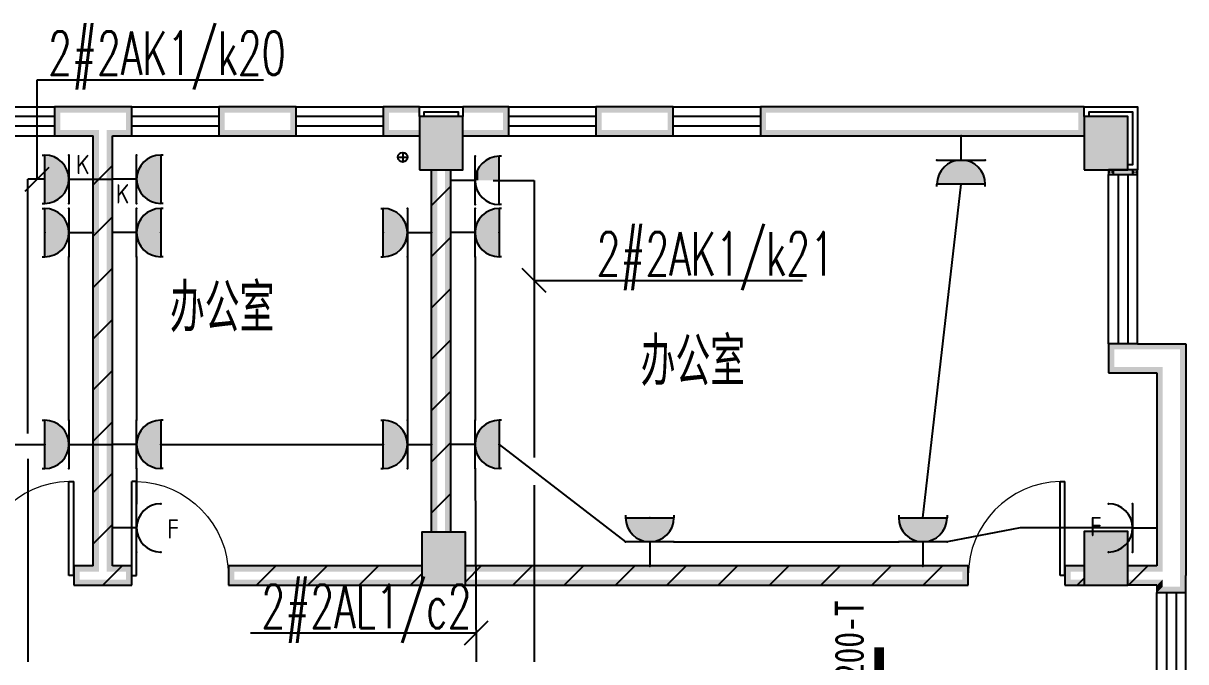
# Model space of a CAD drawing. Extents: x 101023 to 279373, y -114511 to 293844.
# Drawn here: x 223158 to 235180, y 138948 to 145553 of the extents above; entities that cross this region are included whole.
import ezdxf
from ezdxf.enums import TextEntityAlignment as Align

# ---------------------------------------------------------------- set-up
doc = ezdxf.new("R2010")
doc.units = 0
doc.header["$LTSCALE"] = 1000
doc.header["$MEASUREMENT"] = 0
for name, color, linetype in [('A-WALL-PATT', 252, 'Continuous'), ('COLUMN', 2, 'Continuous'), ('DIM-照明', 3, 'Continuous'), ('EQUIP-插座', 3, 'Continuous'), ('EQUIP-照明', 3, 'Continuous'), ('PUB_HATCH', 8, 'Continuous'), ('PUB_TEXT', 7, 'Continuous'), ('PUB_WALL', 2, 'Continuous'), ('STAIR', 2, 'Continuous'), ('WALL', 2, 'Continuous'), ('WINDOW', 2, 'Continuous'), ('WIRE-照明', 6, 'Continuous'), ('抗震支吊架', 2, 'Continuous'), ('排水', 153, 'Continuous')]:
    doc.layers.add(name, color=color, linetype=linetype)
doc.styles.add('_TEL_ATTDEF', font='gbenor', dxfattribs={"bigfont": 'gbcbig'})
doc.styles.add('_TEL_DIM', font='simplex.shx', dxfattribs={"width": 0.8, "height": 3.5, "bigfont": 'gbcbig.shx'})
doc.styles.add('kzcad', font='', dxfattribs={"width": 0.8})
doc.styles.get("Standard").update_dxf_attribs({"font": 'simplex.shx', "width": 0.8, "bigfont": 'gbcbig.shx'})
doc.styles.get('kzcad').set_extended_font_data('SimSun')
pattern_1 = [(45, (-906447.23, -635367.28), (-265.16515, 265.16515), [])]

# ---------------------------------------------------------------- blocks, each defined once
blk = doc.blocks.new('$equip$00002810')
for p, q in [((0.5, 0.5), (-0.5, 0.5)), ((0, 0.5), (0, 0))]:
    blk.add_line(p, q)
blk.add_arc((0, 1), 0.5, 180, 0)
for p in [(-0.5, 1), (0.5, 1), (-0.5, 0.5), (0.5, 0.5), (0, 0)]:
    blk.add_point(p)
at = {"color": 7, "style": '_TEL_DIM'}
blk.add_attdef('$TEXT$', text='', height=0.4, dxfattribs=at).set_placement((0.023, 1.257), align=Align.MIDDLE_CENTER)
at = {"color": 7, "style": '_TEL_DIM', "flags": 1}
for tag in ['A', 'REMARK']:
    blk.add_attdef(tag, text='', height=0.000025, dxfattribs=at).set_placement((0, 0), align=Align.MIDDLE_CENTER)
blk = doc.blocks.new('$equip$00001237')
for p, q in [((-0.5, 1.05), (-0.5, 1)), ((-0.5, 1), (0.5, 1)), ((0.5, 1.05), (0.5, 1)), ((0.5, 0.5), (-0.5, 0.5)), ((0, 0.5), (0, 0))]:
    blk.add_line(p, q)
blk.add_arc((0, 1), 0.5, 180, 0)
for p in [(0, 1), (-0.5, 0.5), (0.5, 0.5), (0, 0)]:
    blk.add_point(p)
for points in [[(0.433, 0.75), (-0.433, 0.75), (0.5, 1), (-0.5, 1)], [(0.25, 0.567), (-0.25, 0.567), (0.433, 0.75), (-0.433, 0.75)], [(0, 0.5), (0, 0.5), (0.25, 0.567), (-0.25, 0.567)]]:
    blk.add_solid(points)
at = {"flags": 9}
blk.add_attdef('A', (0, 0), '', height=0.00002, dxfattribs=at)
blk = doc.blocks.new('$equip$00001764')
for p, q in [((-0.5, 1.05), (-0.5, 1)), ((-0.5, 1), (0.5, 1)), ((0.5, 1.05), (0.5, 1)), ((0.5, 0.5), (-0.5, 0.5)), ((0, 0.5), (0, 0))]:
    blk.add_line(p, q)
blk.add_arc((0, 1), 0.5, 180, 0)
for p in [(-0.5, 0.5), (0.5, 0.5), (0, 0)]:
    blk.add_point(p)
for points in [[(0.433, 0.75), (-0.433, 0.75), (0.5, 1), (-0.5, 1)], [(0.25, 0.567), (-0.25, 0.567), (0.433, 0.75), (-0.433, 0.75)], [(0, 0.5), (0, 0.5), (0.25, 0.567), (-0.25, 0.567)]]:
    blk.add_solid(points)
at = {"color": 7, "style": '_TEL_DIM'}
blk.add_attdef('$TEXT$', text='', height=0.4, dxfattribs=at).set_placement((0.303, 0.211), align=Align.MIDDLE_CENTER)
at = {"color": 7, "style": '_TEL_DIM', "flags": 1}
blk.add_attdef('A', text='', height=0.00002, dxfattribs=at).set_placement((0, 0), align=Align.MIDDLE_CENTER)
blk = doc.blocks.new('$equip$00001239')
for p, q in [((-0.5, 1.05), (-0.5, 1)), ((0.5, 1), (-0.5, 1)), ((0.5, 1.05), (0.5, 1)), ((0.5, 0.5), (-0.5, 0.5)), ((0, 0.5), (0, 0))]:
    blk.add_line(p, q)
blk.add_arc((0, 1), 0.5, 180, 0)
for points in [[(0, 0.75), (-0.433, 0.75), (0, 1), (-0.5, 1)], [(0, 0.567), (-0.25, 0.567), (0, 0.75), (-0.433, 0.75)], [(0, 0.5), (0, 0.5), (0, 0.567), (-0.25, 0.567)]]:
    blk.add_solid(points)
at = {"layer": 'EQUIP-照明'}
for p in [(0, 1), (-0.5, 0.5), (0.5, 0.5), (0, 0)]:
    blk.add_point(p, dxfattribs=at)
at = {"layer": 'EQUIP-照明', "flags": 9}
blk.add_attdef('A', (0, 0), '', height=0.00002, dxfattribs=at)
blk = doc.blocks.new('ng')
at = {"layer": '排水'}
for p, q in [((346041, 781408), (346041, 781308)), ((345991, 781358), (346091, 781358))]:
    blk.add_line(p, q, dxfattribs=at)
blk.add_circle((346041, 781358), 50, dxfattribs=at)
blk = doc.blocks.new('雨水管')
at = {"layer": '排水'}
blk.add_blockref('ng', (682370, -48837), dxfattribs=at)
blk = doc.blocks.new('$WINLIB2D$00000001')
at = {"color": 0}
for points in [[(-0.5, 0.5), (-0.5, -0.5)], [(-0.5, 0.5), (0.5, 0.5)], [(0.5, -0.5), (0.5, 0.5)], [(0.5, 0.1667), (-0.5, 0.1667)], [(0.5, -0.1667), (-0.5, -0.1667)], [(-0.5, -0.5), (0.5, -0.5)]]:
    blk.add_lwpolyline(points, dxfattribs=at)
blk = doc.blocks.new('$DorLib2D$00000001')
for p, q in [((0.45, 0.975), (0.5, 0.975)), ((0.45, 0), (0.45, 0.975)), ((0.5, 0), (0.5, 0.975)), ((0.5, 0), (0.45, 0))]:
    blk.add_line(p, q)
at = {"lineweight": 13}
blk.add_arc((0.475, 0), 0.975, 91.4693, 180, dxfattribs=at)
blk = doc.blocks.new('_FZH')
blk.add_lwpolyline([(-0.5, -0.5), (0.5, -0.5), (0.5, 0.5), (-0.5, 0.5)], close=True)
at = {"layer": 'PUB_HATCH'}
blk.add_solid([(-0.5, -0.5), (0.5, -0.5), (-0.5, 0.5), (0.5, 0.5)], dxfattribs=at)
blk = doc.blocks.new('A$C54854E18')
at = {"layer": 'A-WALL-PATT'}
h = blk.add_hatch(dxfattribs=at)
h.set_pattern_fill('普通砖', color=256, scale=150, style=0)
h.set_pattern_definition(pattern_1)
h.paths.add_polyline_path([(107699.9, 92588.9), (107739.9, 92595.5), (107799.9, 92655.5), (107799.9, 97105.5), (107699.9, 97205.5), (107599.9, 97105.5), (107599.9, 92655.5), (107659.9, 92595.5)])
h = blk.add_hatch(dxfattribs=at)
h.set_pattern_fill('普通砖', color=256, scale=150, style=0)
h.set_pattern_definition(pattern_1)
h.paths.add_polyline_path([(111300, 96755.5), (111100, 96755.5), (111100, 93005.5), (111300, 93005.5)])
h = blk.add_hatch(dxfattribs=at)
h.set_pattern_fill('普通砖', color=256, scale=150, style=0)
h.set_pattern_definition(pattern_1)
h.paths.add_polyline_path([(107659.9, 92595.5), (107599.9, 92655.5), (107399.9, 92655.5), (107399.9, 92455.5), (107699.9, 92455.5), (107699.9, 92588.9)])
h = blk.add_hatch(dxfattribs=at)
h.set_pattern_fill('普通砖', color=256, scale=150, style=0)
h.set_pattern_definition(pattern_1)
h.paths.add_polyline_path([(107699.9, 92588.9), (107699.9, 92455.5), (107999.9, 92455.5), (107999.9, 92655.5), (107799.9, 92655.5), (107739.9, 92595.5)])
h = blk.add_hatch(dxfattribs=at)
h.set_pattern_fill('普通砖', color=256, scale=150, style=0)
h.set_pattern_definition(pattern_1)
h.paths.add_polyline_path([(110999.8, 92455.5), (110999.8, 92655.5), (108999.9, 92655.5), (108999.9, 92455.5)])
h = blk.add_hatch(dxfattribs=at)
h.set_pattern_fill('普通砖', color=256, scale=150, style=0)
h.set_pattern_definition(pattern_1)
h.paths.add_polyline_path([(111449.8, 92655.5), (111449.8, 92455.5), (116650, 92455.5), (116650, 92655.5)])
h = blk.add_hatch(dxfattribs=at)
h.set_pattern_fill('普通砖', color=256, scale=150, style=0)
h.set_pattern_definition(pattern_1)
h.paths.add_polyline_path([(117849.9, 92455.5), (117849.9, 92655.5), (117650, 92655.5), (117650, 92455.5)])
h = blk.add_hatch(dxfattribs=at)
h.set_pattern_fill('普通砖', color=256, scale=150, style=0)
h.set_pattern_definition(pattern_1)
h.paths.add_polyline_path([(118299.9, 92655.5), (118299.9, 92455.5), (118600, 92455.5), (118700, 92555.5), (118600, 92655.5)])
at = {"layer": 'PUB_WALL'}
for points in [[(107699.9, 97405.5), (107200, 97405.5), (107260, 97345.5), (107699.9, 97345.5)], [(107200, 97405.5), (107200, 97105.5), (107260, 97165.5), (107260, 97345.5)], [(108000, 97405.5), (107699.9, 97405.5), (107699.9, 97345.5), (107940, 97345.5)], [(108000, 97105.5), (108000, 97405.5), (107940, 97345.5), (107940, 97165.5)], [(109700, 97405.5), (108900, 97405.5), (108960, 97345.5), (109640, 97345.5)], [(108900, 97405.5), (108900, 97105.5), (108960, 97165.5), (108960, 97345.5)], [(109700, 97105.5), (109700, 97405.5), (109640, 97345.5), (109640, 97165.5)], [(110974.9, 97405.5), (110600, 97405.5), (110660, 97345.5), (110974.9, 97345.5)], [(110600, 97405.5), (110600, 97105.5), (110660, 97165.5), (110660, 97345.5)], [(111900.4, 97405.5), (111424.9, 97405.5), (111424.9, 97345.5), (111840.4, 97345.5)], [(111900.4, 97105.5), (111900.4, 97405.5), (111840.4, 97345.5), (111840.4, 97165.5)], [(113600.4, 97405.5), (112800.4, 97405.5), (112860.4, 97345.5), (113540.4, 97345.5)], [(112800.4, 97405.5), (112800.4, 97105.5), (112860.4, 97165.5), (112860.4, 97345.5)], [(113600.4, 97105.5), (113600.4, 97405.5), (113540.4, 97345.5), (113540.4, 97165.5)], [(117849.9, 97405.5), (114500.4, 97405.5), (114560.4, 97345.5), (117789.9, 97345.5)], [(114500.4, 97405.5), (114500.4, 97105.5), (114560.4, 97165.5), (114560.4, 97345.5)], [(117849.8, 97105.6), (117849.8, 97305.5), (117849.9, 97305.5), (117849.9, 97405.5), (117789.9, 97345.5), (117789.9, 97165.5)], [(111424.9, 97305.5), (110974.9, 97305.5), (111034.9, 97245.5), (111364.9, 97245.5)], [(110974.9, 97305.5), (110974.9, 96755.5), (111034.9, 96815.5), (111034.9, 97245.5)], [(111424.9, 96755.5), (111424.9, 97305.5), (111364.9, 97245.5), (111364.9, 96815.5)], [(118299.8, 97305.5), (117849.8, 97305.5), (117909.8, 97245.5), (118239.8, 97245.5)], [(117849.8, 97305.5), (117849.8, 96755.5), (117909.8, 96815.5), (117909.8, 97245.5)], [(118299.8, 96755.5), (118299.8, 97305.5), (118239.8, 97245.5), (118239.8, 96815.5)], [(107200, 97105.5), (107599.9, 97105.5), (107659.9, 97165.5), (107260, 97165.5)], [(107599.9, 92655.5), (107599.9, 97105.5), (107659.9, 97165.5), (107659.9, 92595.5)], [(107799.9, 92655.5), (107799.9, 97105.5), (107739.9, 97165.5), (107739.9, 92595.5)], [(107799.9, 97105.5), (108000, 97105.5), (107940, 97165.5), (107739.9, 97165.5)], [(108900, 97105.5), (109700, 97105.5), (109640, 97165.5), (108960, 97165.5)], [(110600, 97105.5), (110974.9, 97105.5), (110974.9, 97165.5), (110660, 97165.5)], [(111424.9, 97105.5), (111900.4, 97105.5), (111840.4, 97165.5), (111424.9, 97165.5)], [(112800.4, 97105.5), (113600.4, 97105.5), (113540.4, 97165.5), (112860.4, 97165.5)], [(117849.8, 97105.5), (117849.8, 97105.6), (117789.9, 97165.5), (114560.4, 97165.5), (114500.4, 97105.5)], [(110974.9, 96755.5), (111424.9, 96755.5), (111364.9, 96815.5), (111034.9, 96815.5)], [(117849.8, 96755.5), (118299.8, 96755.5), (118239.8, 96815.5), (117909.8, 96815.5)], [(111160, 96755.5), (111100, 96755.5), (111100, 93005.5), (111160, 93005.5)], [(111300, 96755.5), (111240, 96755.5), (111240, 93005.5), (111300, 93005.5)], [(118100, 96755.5), (118100, 96705.5), (118160, 96765.5), (118160, 96695.5)], [(118100, 96705.5), (118400, 96705.5), (118340, 96765.5), (118160, 96765.5)], [(118400, 96755.5), (118100, 96755.5), (118160, 96695.5), (118340, 96695.5)], [(118400, 96705.5), (118400, 96755.5), (118340, 96695.5), (118340, 96765.5)], [(118400, 94955.5), (118100, 94955.5), (118160, 94895.5), (118340, 94895.5)], [(118100, 94955.5), (118100, 94655.5), (118160, 94715.5), (118160, 94895.5)], [(118400, 94955.5), (118900, 94955.5), (118840, 94895.5), (118340, 94895.5)], [(118900, 94955.5), (118900, 92555.5), (118840, 92555.5), (118840, 94895.5)], [(118100, 94655.5), (118600, 94655.5), (118660, 94715.5), (118160, 94715.5)], [(118600, 94655.5), (118600, 92655.5), (118660, 92595.5), (118660, 94715.5)], [(111449.8, 93005.5), (110999.8, 93005.5), (111059.8, 92945.5), (111389.8, 92945.5)], [(110999.8, 93005.5), (110999.8, 92455.5), (111059.8, 92515.5), (111059.8, 92945.5)], [(111449.8, 92455.5), (111449.8, 93005.5), (111389.8, 92945.5), (111389.8, 92515.5)], [(118299.9, 93012.1), (117849.9, 93012.1), (117909.9, 92952.1), (118239.9, 92952.1)], [(117849.9, 93012.1), (117849.9, 92455.5), (117909.9, 92515.5), (117909.9, 92952.1)], [(118299.9, 92455.5), (118299.9, 93012.1), (118239.9, 92952.1), (118239.9, 92515.5)], [(107599.9, 92655.5), (107399.9, 92655.5), (107459.9, 92595.5), (107659.9, 92595.5)], [(107399.9, 92655.5), (107399.9, 92455.5), (107459.9, 92515.5), (107459.9, 92595.5)], [(107999.9, 92655.5), (107799.9, 92655.5), (107739.9, 92595.5), (107939.9, 92595.5)], [(107999.9, 92455.5), (107999.9, 92655.5), (107939.9, 92595.5), (107939.9, 92515.5)], [(110999.8, 92595.5), (110999.8, 92655.5), (108999.9, 92655.5), (109059.9, 92595.5)], [(108999.9, 92655.5), (108999.9, 92455.5), (109059.9, 92515.5), (109059.9, 92595.5)], [(111449.8, 92655.5), (111449.8, 92595.5), (116590, 92595.5), (116650, 92655.5)], [(116650, 92455.5), (116650, 92655.5), (116590, 92595.5), (116590, 92515.5)], [(117849.9, 92595.5), (117849.9, 92655.5), (117650, 92655.5), (117710, 92595.5)], [(117650, 92655.5), (117650, 92455.5), (117710, 92515.5), (117710, 92595.5)], [(118299.9, 92655.5), (118299.9, 92595.5), (118660, 92595.5), (118600, 92655.5)], [(107399.9, 92455.5), (107699.9, 92455.5), (107699.9, 92515.5), (107459.9, 92515.5)], [(107699.9, 92455.5), (107999.9, 92455.5), (107939.9, 92515.5), (107699.9, 92515.5)], [(110999.8, 92455.5), (110999.8, 92515.5), (109059.9, 92515.5), (108999.9, 92455.5)], [(110999.8, 92455.5), (111449.8, 92455.5), (111389.8, 92515.5), (111059.8, 92515.5)], [(111449.8, 92515.5), (111449.8, 92455.5), (116650, 92455.5), (116590, 92515.5)], [(117849.9, 92455.5), (117849.9, 92515.5), (117710, 92515.5), (117650, 92455.5)], [(117849.9, 92455.5), (118299.9, 92455.5), (118239.9, 92515.5), (117909.9, 92515.5)], [(118299.9, 92515.5), (118299.9, 92455.5), (118600, 92455.5), (118660, 92515.5)], [(118600, 92455.5), (118600, 92380.1), (118660, 92440.1), (118660, 92515.5)], [(118900, 92380.1), (118900, 92555.5), (118840, 92555.5), (118840, 92440.1)], [(118600, 92380.1), (118900, 92380.1), (118840, 92440.1), (118660, 92440.1)]]:
    blk.add_hatch(color=256, dxfattribs=at).paths.add_polyline_path(points)
for points in [[(110974.9, 97305.5), (110974.9, 97405.5), (111424.9, 97405.5), (111424.9, 97305.5)], [(117849.9, 97305.5), (117849.9, 97405.5), (118399.9, 97405.5), (118399.9, 96755.5), (118299.9, 96755.5)], [(111024.9, 97305.5), (111024.9, 97355.5), (111374.9, 97355.5), (111374.9, 97305.5)], [(117899.9, 97305.5), (117899.9, 97355.5), (118349.9, 97355.5), (118349.9, 96805.5), (118299.9, 96805.5)]]:
    blk.add_lwpolyline(points)
at = {"layer": 'WALL'}
for p, q in [((107699.9, 97405.5), (107200, 97405.5)), ((107200, 97405.5), (107200, 97105.5)), ((108000, 97405.5), (107699.9, 97405.5)), ((108000, 97105.5), (108000, 97405.5)), ((109700, 97405.5), (108900, 97405.5)), ((108900, 97405.5), (108900, 97105.5)), ((109700, 97105.5), (109700, 97405.5)), ((110974.9, 97405.5), (110600, 97405.5)), ((110600, 97405.5), (110600, 97105.5)), ((111900.4, 97405.5), (111424.9, 97405.5)), ((111900.4, 97105.5), (111900.4, 97405.5)), ((113600.4, 97405.5), (112800.4, 97405.5)), ((112800.4, 97405.5), (112800.4, 97105.5)), ((113600.4, 97105.5), (113600.4, 97405.5)), ((117849.9, 97405.5), (114500.4, 97405.5)), ((114500.4, 97405.5), (114500.4, 97105.5)), ((117849.9, 97305.5), (117849.9, 97405.5)), ((107200, 97105.5), (107599.9, 97105.5)), ((107599.9, 92655.5), (107599.9, 97105.5)), ((107799.9, 92655.5), (107799.9, 97105.5)), ((107799.9, 97105.5), (108000, 97105.5)), ((108900, 97105.5), (109700, 97105.5)), ((110600, 97105.5), (110974.9, 97105.5)), ((111424.9, 97105.5), (111900.4, 97105.5)), ((112800.4, 97105.5), (113600.4, 97105.5)), ((114500.4, 97105.5), (117849.8, 97105.5)), ((111100, 93005.5), (111100, 96755.5)), ((111300, 93005.5), (111300, 96755.5)), ((118100, 96755.5), (118100, 96705.5)), ((118400, 96755.5), (118100, 96755.5)), ((118100, 96705.5), (118400, 96705.5)), ((118400, 96705.5), (118400, 96755.5)), ((118400, 94955.5), (118100, 94955.5)), ((118100, 94955.5), (118100, 94655.5)), ((118400, 94955.5), (118900, 94955.5)), ((118900, 94955.5), (118900, 92555.5)), ((118100, 94655.5), (118600, 94655.5)), ((118600, 94655.5), (118600, 92655.5)), ((107599.9, 92655.5), (107399.9, 92655.5)), ((107399.9, 92655.5), (107399.9, 92455.5)), ((107999.9, 92655.5), (107799.9, 92655.5)), ((107999.9, 92455.5), (107999.9, 92655.5)), ((110999.8, 92655.5), (108999.9, 92655.5)), ((108999.9, 92655.5), (108999.9, 92455.5)), ((116650, 92655.5), (111449.8, 92655.5)), ((116650, 92455.5), (116650, 92655.5)), ((117849.9, 92655.5), (117650, 92655.5)), ((117650, 92655.5), (117650, 92455.5)), ((118600, 92655.5), (118299.9, 92655.5)), ((107399.9, 92455.5), (107699.9, 92455.5)), ((107699.9, 92455.5), (107999.9, 92455.5)), ((108999.9, 92455.5), (110999.8, 92455.5)), ((111449.8, 92455.5), (116650, 92455.5)), ((117650, 92455.5), (117849.9, 92455.5)), ((118600, 92455.5), (118299.9, 92455.5)), ((118600, 92455.5), (118600, 92380.1)), ((118900, 92380.1), (118900, 92555.5)), ((118600, 92380.1), (118900, 92380.1))]:
    blk.add_line(p, q, dxfattribs=at)
blk.add_blockref('雨水管', (-917608.2, -635636.5))
at = {"layer": 'COLUMN'}
for p, xscale, yscale, zscale, rotation in [((111199.9, 97030.5), 449.9999994899845, 550.0000000536675, 550.0000000536675, 359.9999999772327), ((118074.8, 97030.5), 449.9999994899845, 550.0000000536675, 550.0000000536675, 359.9999999772327), ((111224.8, 92730.5), 449.9999994899845, 550.0000000536675, 550.0000000536675, 359.9999999772327), ((118074.9, 92733.8), 449.9999994955724, 556.541320238146, 556.541320238146, 359.9999999772178)]:
    blk.add_blockref('_FZH', p, dxfattribs=dict(at, xscale=xscale, yscale=yscale, zscale=zscale, rotation=rotation))
at = {"layer": 'WINDOW', "yscale": 300}
for p, xscale, zscale, rotation in [((106750, 97255.5), -900, 900, 180), ((108450, 97255.5), -900, 900, 180), ((110150, 97255.5), -900, 900, 180), ((112350.4, 97255.5), -900, 900, 180), ((114050.4, 97255.5), -900, 900, 180), ((118250, 95830.5), -1750, -1750, 270), ((118750, 91505.1), -1750, -1750, 270)]:
    blk.add_blockref('$WINLIB2D$00000001', p, dxfattribs=dict(at, xscale=xscale, zscale=zscale, rotation=rotation))
at = {"layer": 'WINDOW', "yscale": 1000}
for p, xscale, zscale in [((106899.9, 92555.5), 1000, -1000), ((108499.9, 92555.5), -1000, 1000), ((117150, 92555.5), 1000, -1000)]:
    blk.add_blockref('$DorLib2D$00000001', p, dxfattribs=dict(at, xscale=xscale, zscale=zscale))
at = {"layer": 'PUB_TEXT'}
for p in [(108394.7, 95076.4), (113262.6, 94520.4)]:
    blk.add_text('办公室', height=500, dxfattribs=at).set_placement(p)

msp = doc.modelspace()

# ---------------------------------------------------------------- linework, layer by layer
at = {"layer": 'DIM-照明'}
for p, q in [((223178, 143816), (223426, 144064)), ((228565, 142769), (228317, 143017)), ((227963, 139369), (227717, 139120))]:
    msp.add_line(p, q, dxfattribs=at)
for points in [[(223302, 143940), (223302, 144968)], [(223302, 144968), (225643, 144968)], [(228441, 142893), (228974, 142893)], [(228974, 142893), (231215, 142893)], [(227595, 139245), (225509, 139245)], [(227840, 139245), (227595, 139245)]]:
    msp.add_lwpolyline(points, dxfattribs=at)
at = {"layer": 'WIRE-照明'}
for p, q in [((223380, 143940), (223204, 143940)), ((223204, 141310), (223204, 143940)), ((228017, 143927), (228441, 143927)), ((228441, 143927), (228441, 141060)), ((223204, 141048), (223204, 138948)), ((228441, 140776), (228441, 138948)), ((233466, 140333), (232711, 140188)), ((234630, 140333), (233466, 140333))]:
    msp.add_line(p, q, dxfattribs=at)
at = {"layer": 'WIRE-照明', "linetype": 'Continuous'}
for p, q in [((223880, 143940), (224080, 143940)), ((232461, 140438), (232857, 143888)), ((223630, 141447), (223630, 143137)), ((224330, 143137), (224330, 141447)), ((227130, 143137), (227130, 141447)), ((227830, 143137), (227830, 141447)), ((221080, 141197), (223380, 141197)), ((223880, 141197), (224080, 141197)), ((224580, 141197), (226880, 141197)), ((228080, 141197), (229387, 140188)), ((224330, 140947), (224330, 140583)), ((227830, 140947), (227842, 138948)), ((229887, 140188), (232211, 140188))]:
    msp.add_line(p, q, dxfattribs=at)
at = {"layer": '抗震支吊架', "color": 2, "const_width": 100}
msp.add_lwpolyline([(232008, 138598), (232008, 139098)], dxfattribs=at)

# ---------------------------------------------------------------- block references
at = {"layer": 'EQUIP-插座', "xscale": 500, "yscale": 500, "zscale": 500}
for name, p, rotation in [('$equip$00001237', (232857, 144388), 180), ('$equip$00001239', (227580, 143927), 270), ('$equip$00001237', (223880, 143387), 90), ('$equip$00001237', (224080, 143387), 270), ('$equip$00001237', (227380, 143387), 90), ('$equip$00001237', (227580, 143387), 270), ('$equip$00001237', (223880, 141197), 90), ('$equip$00001237', (224080, 141197), 270), ('$equip$00001237', (227380, 141197), 90), ('$equip$00001237', (227580, 141197), 270)]:
    msp.add_blockref(name, p, dxfattribs=dict(at, rotation=rotation))
at = {"layer": 'EQUIP-插座'}
ref = msp.add_blockref('$equip$00001764', (223880, 143940), dxfattribs=dict(at, xscale=500, yscale=500, zscale=500, rotation=90))
ref.add_attrib('$TEXT$', 'K', dxfattribs={"layer": '0', "color": 7, "height": 200, "style": '_TEL_ATTDEF'}).set_placement((223774, 144092), align=Align.MIDDLE_CENTER)
ref = msp.add_blockref('$equip$00001764', (224080, 143940), dxfattribs=dict(at, xscale=500, yscale=500, zscale=500, rotation=270))
ref.add_attrib('$TEXT$', 'K', dxfattribs={"layer": '0', "color": 7, "height": 200, "style": '_TEL_ATTDEF'}).set_placement((224185, 143789), align=Align.MIDDLE_CENTER)
ref = msp.add_blockref('$equip$00002810', (224080, 140333), dxfattribs=dict(at, xscale=500, yscale=500, zscale=500, rotation=270))
ref.add_attrib('$TEXT$', 'F', dxfattribs={"layer": '0', "color": 7, "height": 200, "style": '_TEL_ATTDEF'}).set_placement((224708, 140322), align=Align.MIDDLE_CENTER)
ref = msp.add_blockref('$equip$00002810', (234880, 140333), dxfattribs=dict(at, xscale=500, yscale=500, zscale=500, rotation=90))
ref.add_attrib('$TEXT$', 'F', dxfattribs={"layer": '0', "color": 7, "height": 200, "style": '_TEL_ATTDEF'}).set_placement((234251, 140345), align=Align.MIDDLE_CENTER)
at = {"layer": 'EQUIP-插座', "xscale": 500, "yscale": 500, "zscale": 500}
for p in [(229637, 139938), (232461, 139938)]:
    msp.add_blockref('$equip$00001237', p, dxfattribs=at)
at = {"layer": 'STAIR'}
msp.add_blockref('A$C54854E18', (116280, 47283), dxfattribs=at)

# ---------------------------------------------------------------- texts
at = {"layer": 'DIM-照明', "color": 7, "style": '_TEL_DIM', "width": 0.64}
for s, p in [('2#2AK1/k20', (223415, 145018)), ('2#2AK1/k21', (229087, 142943)), ('2#2AL1/c2', (225621, 139295))]:
    msp.add_text(s, height=450, dxfattribs=at).set_placement(p)
at = {"layer": '抗震支吊架', "color": 2, "style": 'kzcad', "width": 0.8}
msp.add_text('KZQ-200-T', height=300, rotation=89.8854, dxfattribs=at).set_placement((231848, 138848), align=Align.CENTER)

doc.saveas('drawing.dxf')
